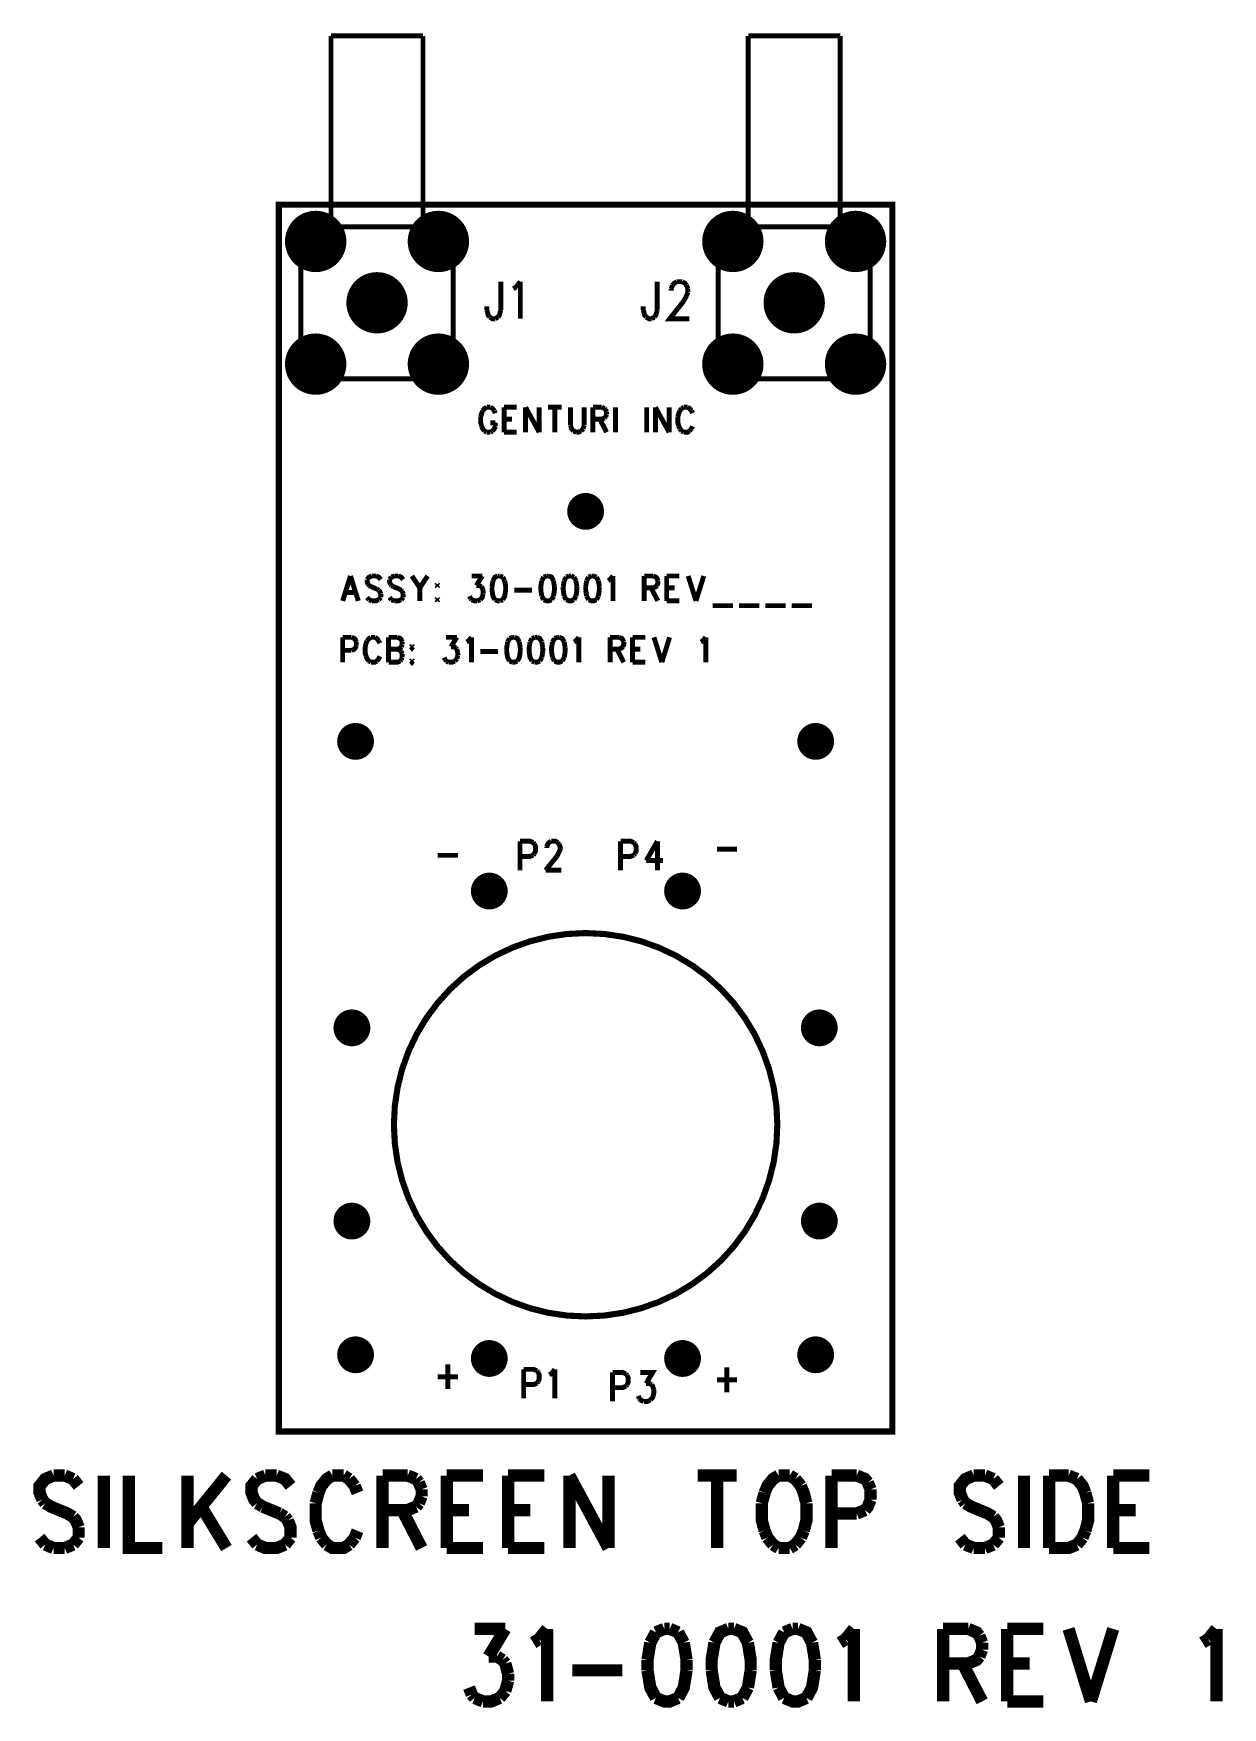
# Model space of a CAD drawing. Extents: x 7.6 to 9.54, y 7.55 to 10.28.
import ezdxf

# ---------------------------------------------------------------- set-up
doc = ezdxf.new("R2010")
doc.units = 0
doc.layers.get('0').update_dxf_attribs({"linetype": 'CONTINUOUS'})
doc.layers.add('ASSEMBLY_PHO', color=7, linetype='CONTINUOUS')

# ---------------------------------------------------------------- blocks, each defined once
blk = doc.blocks.new('ROUND_2')
at = {"const_width": 0.05}
blk.add_lwpolyline([(-0.025, 0, 1), (0.025, 0, 1)], format="xyb", close=True, dxfattribs=at)
blk = doc.blocks.new('ROUND_6')
at = {"const_width": 0.03}
blk.add_lwpolyline([(-0.015, 0, 1), (0.015, 0, 1)], format="xyb", close=True, dxfattribs=at)

msp = doc.modelspace()

# ---------------------------------------------------------------- linework, layer by layer
at = {"layer": 'ASSEMBLY_PHO'}
for points, const_width in [([(8.085, 9.965), (8.085, 10.27503)], 0.008), ([(8.085, 10.27503), (8.235, 10.27503)], 0.008), ([(8.235, 10.27503), (8.235, 9.96401)], 0.008), ([(8.765, 9.965), (8.765, 10.27503)], 0.008), ([(8.765, 10.27503), (8.915, 10.27503)], 0.008), ([(8.915, 10.27503), (8.915, 9.96401)], 0.008), ([(8, 8), (9, 8), (9, 10), (8, 10), (8, 8)], 0.01), ([(8.03598, 9.71598), (8.03598, 9.96401)], 0.008), ([(8.03598, 9.96401), (8.28401, 9.96401)], 0.008), ([(8.28401, 9.96401), (8.28401, 9.71598)], 0.008), ([(8.71598, 9.71598), (8.71598, 9.96401)], 0.008), ([(8.71598, 9.96401), (8.96401, 9.96401)], 0.008), ([(8.96401, 9.96401), (8.96401, 9.71598)], 0.008), ([(8.36172, 9.87437), (8.36172, 9.82837)], 0.008), ([(8.38218, 9.86287), (8.38672, 9.86575)], 0.008), ([(8.38672, 9.86575), (8.39354, 9.87437)], 0.008), ([(8.39354, 9.87437), (8.39354, 9.814)], 0.008), ([(8.61672, 9.87437), (8.61672, 9.82837)], 0.008), ([(8.63945, 9.86287), (8.64172, 9.86862)], 0.008), ([(8.63945, 9.86), (8.63945, 9.86287)], 0.008), ([(8.64172, 9.86862), (8.644, 9.8715), (8.64854, 9.87437)], 0.008), ([(8.64854, 9.87437), (8.65763, 9.87437)], 0.008), ([(8.65763, 9.87437), (8.66218, 9.8715), (8.66445, 9.86862)], 0.008), ([(8.66445, 9.85137), (8.6599, 9.84275)], 0.008), ([(8.66445, 9.86862), (8.66672, 9.86287)], 0.008), ([(8.66672, 9.85712), (8.66445, 9.85137)], 0.008), ([(8.66672, 9.86287), (8.66672, 9.85712)], 0.008), ([(8.339, 9.82837), (8.339, 9.83412)], 0.008), ([(8.34354, 9.81687), (8.34127, 9.81975), (8.339, 9.82837)], 0.008), ([(8.36172, 9.82837), (8.35945, 9.81975), (8.35718, 9.81687)], 0.008), ([(8.594, 9.82837), (8.594, 9.83412)], 0.008), ([(8.59854, 9.81687), (8.59627, 9.81975), (8.594, 9.82837)], 0.008), ([(8.61672, 9.82837), (8.61445, 9.81975), (8.61218, 9.81687)], 0.008), ([(8.6599, 9.84275), (8.63718, 9.814), (8.669, 9.814)], 0.008), ([(8.35263, 9.814), (8.34809, 9.814), (8.34354, 9.81687)], 0.008), ([(8.35718, 9.81687), (8.35263, 9.814)], 0.008), ([(8.60763, 9.814), (8.60309, 9.814), (8.59854, 9.81687)], 0.008), ([(8.61218, 9.81687), (8.60763, 9.814)], 0.008), ([(8.28401, 9.71598), (8.03598, 9.71598)], 0.008), ([(8.96401, 9.71598), (8.71598, 9.71598)], 0.008), ([(8.33218, 9.66387), (8.33059, 9.66), (8.329, 9.65418)], 0.008), ([(8.33854, 9.66968), (8.33536, 9.66775), (8.33218, 9.66387)], 0.008), ([(8.3449, 9.66968), (8.33854, 9.66968)], 0.008), ([(8.35127, 9.66387), (8.34809, 9.66775), (8.3449, 9.66968)], 0.008), ([(8.35286, 9.66), (8.35127, 9.66387)], 0.008), ([(8.36718, 9.66968), (8.36718, 9.629)], 0.008), ([(8.36718, 9.66968), (8.38786, 9.66968)], 0.008), ([(8.40218, 9.66968), (8.40218, 9.629)], 0.008), ([(8.40218, 9.66968), (8.42445, 9.629)], 0.008), ([(8.42445, 9.66968), (8.42445, 9.629)], 0.008), ([(8.43877, 9.66968), (8.46104, 9.66968)], 0.008), ([(8.4499, 9.66968), (8.4499, 9.629)], 0.008), ([(8.47536, 9.66968), (8.47536, 9.64062)], 0.008), ([(8.49763, 9.64062), (8.49763, 9.66968)], 0.008), ([(8.51195, 9.66968), (8.51195, 9.629)], 0.008), ([(8.51195, 9.66968), (8.52627, 9.66968)], 0.008), ([(8.52627, 9.66968), (8.53104, 9.66775)], 0.008), ([(8.53104, 9.66775), (8.53263, 9.66581)], 0.008), ([(8.53263, 9.66581), (8.53422, 9.66193)], 0.008), ([(8.53422, 9.65806), (8.53263, 9.65418)], 0.008), ([(8.53422, 9.66193), (8.53422, 9.65806)], 0.008), ([(8.54854, 9.66968), (8.54854, 9.629)], 0.008), ([(8.59945, 9.66968), (8.59945, 9.629)], 0.008), ([(8.61377, 9.66968), (8.61377, 9.629)], 0.008), ([(8.61377, 9.66968), (8.63604, 9.629)], 0.008), ([(8.63604, 9.66968), (8.63604, 9.629)], 0.008), ([(8.65354, 9.66387), (8.65195, 9.66), (8.65036, 9.65418)], 0.008), ([(8.65672, 9.66775), (8.65354, 9.66387)], 0.008), ([(8.6599, 9.66968), (8.65672, 9.66775)], 0.008), ([(8.66627, 9.66968), (8.6599, 9.66968)], 0.008), ([(8.67263, 9.66387), (8.66945, 9.66775), (8.66627, 9.66968)], 0.008), ([(8.67422, 9.66), (8.67263, 9.66387)], 0.008), ([(8.329, 9.65418), (8.329, 9.6445), (8.33059, 9.63868)], 0.008), ([(8.33059, 9.63868), (8.33218, 9.63481), (8.33536, 9.63093)], 0.008), ([(8.33536, 9.63093), (8.33854, 9.629)], 0.008), ([(8.3449, 9.6445), (8.35286, 9.6445)], 0.008), ([(8.3449, 9.629), (8.34809, 9.63093)], 0.008), ([(8.34809, 9.63093), (8.35127, 9.63481), (8.35286, 9.63868)], 0.008), ([(8.35286, 9.63868), (8.35286, 9.6445)], 0.008), ([(8.36718, 9.65031), (8.3799, 9.65031)], 0.008), ([(8.47536, 9.64062), (8.47695, 9.63481), (8.48013, 9.63093)], 0.008), ([(8.48013, 9.63093), (8.4849, 9.629)], 0.008), ([(8.4849, 9.629), (8.48809, 9.629), (8.49286, 9.63093)], 0.008), ([(8.49286, 9.63093), (8.49604, 9.63481)], 0.008), ([(8.49604, 9.63481), (8.49763, 9.64062)], 0.008), ([(8.53104, 9.65225), (8.52627, 9.65031), (8.51195, 9.65031)], 0.008), ([(8.52309, 9.65031), (8.53422, 9.629)], 0.008), ([(8.53263, 9.65418), (8.53104, 9.65225)], 0.008), ([(8.65036, 9.65418), (8.65036, 9.6445), (8.65195, 9.63868)], 0.008), ([(8.65195, 9.63868), (8.65354, 9.63481)], 0.008), ([(8.65354, 9.63481), (8.65672, 9.63093)], 0.008), ([(8.65672, 9.63093), (8.6599, 9.629)], 0.008), ([(8.6599, 9.629), (8.66627, 9.629), (8.66945, 9.63093)], 0.008), ([(8.66945, 9.63093), (8.67263, 9.63481)], 0.008), ([(8.67263, 9.63481), (8.67422, 9.63868)], 0.008), ([(8.33854, 9.629), (8.3449, 9.629)], 0.008), ([(8.36718, 9.629), (8.38786, 9.629)], 0.008), ([(8.11672, 9.39468), (8.104, 9.354)], 0.008), ([(8.11672, 9.39468), (8.12945, 9.354)], 0.008), ([(8.15172, 9.39468), (8.14695, 9.39275), (8.14377, 9.38887)], 0.008), ([(8.14377, 9.38887), (8.14377, 9.385), (8.14536, 9.38112)], 0.008), ([(8.15809, 9.39468), (8.15172, 9.39468)], 0.008), ([(8.16604, 9.38887), (8.16286, 9.39275), (8.15809, 9.39468)], 0.008), ([(8.18354, 9.39275), (8.18036, 9.38887)], 0.008), ([(8.18036, 9.38887), (8.18036, 9.385), (8.18195, 9.38112)], 0.008), ([(8.18831, 9.39468), (8.18354, 9.39275)], 0.008), ([(8.19468, 9.39468), (8.18831, 9.39468)], 0.008), ([(8.20263, 9.38887), (8.19945, 9.39275), (8.19468, 9.39468)], 0.008), ([(8.21695, 9.39468), (8.22968, 9.37531), (8.22968, 9.354)], 0.008), ([(8.2424, 9.39468), (8.22968, 9.37531)], 0.008), ([(8.314, 9.39468), (8.3315, 9.39468)], 0.008), ([(8.3315, 9.39468), (8.32195, 9.37918)], 0.008), ([(8.349, 9.38693), (8.3474, 9.37725)], 0.008), ([(8.35695, 9.39468), (8.35218, 9.39275), (8.349, 9.38693)], 0.008), ([(8.36013, 9.39468), (8.35695, 9.39468)], 0.008), ([(8.3649, 9.39275), (8.36013, 9.39468)], 0.008), ([(8.36809, 9.38693), (8.3649, 9.39275)], 0.008), ([(8.36968, 9.37143), (8.36968, 9.37725), (8.36809, 9.38693)], 0.008), ([(8.42854, 9.38693), (8.42695, 9.37725), (8.42695, 9.37143)], 0.008), ([(8.43172, 9.39275), (8.42854, 9.38693)], 0.008), ([(8.4365, 9.39468), (8.43172, 9.39275)], 0.008), ([(8.43968, 9.39468), (8.4365, 9.39468)], 0.008), ([(8.44763, 9.38693), (8.44445, 9.39275), (8.43968, 9.39468)], 0.008), ([(8.44922, 9.37725), (8.44763, 9.38693)], 0.008), ([(8.46513, 9.38693), (8.46354, 9.37725)], 0.008), ([(8.46831, 9.39275), (8.46513, 9.38693)], 0.008), ([(8.47309, 9.39468), (8.46831, 9.39275)], 0.008), ([(8.47627, 9.39468), (8.47309, 9.39468)], 0.008), ([(8.48104, 9.39275), (8.47627, 9.39468)], 0.008), ([(8.48422, 9.38693), (8.48104, 9.39275)], 0.008), ([(8.48581, 9.37725), (8.48422, 9.38693)], 0.008), ([(8.50172, 9.38693), (8.50013, 9.37725)], 0.008), ([(8.5049, 9.39275), (8.50172, 9.38693)], 0.008), ([(8.50968, 9.39468), (8.5049, 9.39275)], 0.008), ([(8.51286, 9.39468), (8.50968, 9.39468)], 0.008), ([(8.51763, 9.39275), (8.51286, 9.39468)], 0.008), ([(8.52081, 9.38693), (8.51763, 9.39275)], 0.008), ([(8.5224, 9.37725), (8.52081, 9.38693)], 0.008), ([(8.53672, 9.38693), (8.5399, 9.38887)], 0.008), ([(8.5399, 9.38887), (8.54468, 9.39468)], 0.008), ([(8.54468, 9.39468), (8.54468, 9.354)], 0.008), ([(8.59559, 9.39468), (8.59559, 9.354)], 0.008), ([(8.59559, 9.39468), (8.6099, 9.39468)], 0.008), ([(8.6099, 9.39468), (8.61468, 9.39275), (8.61627, 9.39081), (8.61786, 9.38693)], 0.008), ([(8.61786, 9.38693), (8.61786, 9.38306), (8.61627, 9.37918)], 0.008), ([(8.63218, 9.39468), (8.63218, 9.354)], 0.008), ([(8.63218, 9.39468), (8.65286, 9.39468)], 0.008), ([(8.66718, 9.39468), (8.6799, 9.354)], 0.008), ([(8.69263, 9.39468), (8.6799, 9.354)], 0.008), ([(8.10877, 9.36756), (8.12468, 9.36756)], 0.008), ([(8.14695, 9.35593), (8.14377, 9.35981)], 0.008), ([(8.14536, 9.38112), (8.14695, 9.37918)], 0.008), ([(8.14695, 9.37918), (8.15013, 9.37725)], 0.008), ([(8.15013, 9.37725), (8.15968, 9.37337)], 0.008), ([(8.15968, 9.37337), (8.16286, 9.37143)], 0.008), ([(8.16286, 9.37143), (8.16445, 9.3695), (8.16604, 9.36562)], 0.008), ([(8.16604, 9.35981), (8.16286, 9.35593)], 0.008), ([(8.16604, 9.36562), (8.16604, 9.35981)], 0.008), ([(8.18354, 9.35593), (8.18036, 9.35981)], 0.008), ([(8.18195, 9.38112), (8.18354, 9.37918)], 0.008), ([(8.18354, 9.37918), (8.18672, 9.37725)], 0.008), ([(8.18672, 9.37725), (8.19627, 9.37337)], 0.008), ([(8.19627, 9.37337), (8.19945, 9.37143)], 0.008), ([(8.19945, 9.37143), (8.20104, 9.3695)], 0.008), ([(8.20263, 9.35981), (8.19945, 9.35593)], 0.008), ([(8.20104, 9.3695), (8.20263, 9.36562)], 0.008), ([(8.20263, 9.36562), (8.20263, 9.35981)], 0.008), ([(8.25831, 9.38112), (8.25672, 9.37918)], 0.008), ([(8.25672, 9.37918), (8.25831, 9.37725)], 0.008), ([(8.25831, 9.35787), (8.25672, 9.35593)], 0.008), ([(8.2599, 9.37918), (8.25831, 9.38112)], 0.008), ([(8.25831, 9.37725), (8.2599, 9.37918)], 0.008), ([(8.2599, 9.35593), (8.25831, 9.35787)], 0.008), ([(8.3124, 9.35787), (8.31081, 9.36175)], 0.008), ([(8.314, 9.35593), (8.3124, 9.35787)], 0.008), ([(8.32195, 9.37918), (8.32672, 9.37918)], 0.008), ([(8.32672, 9.37918), (8.3299, 9.37725)], 0.008), ([(8.33309, 9.36562), (8.3315, 9.35981), (8.32831, 9.35593)], 0.008), ([(8.3299, 9.37725), (8.3315, 9.37531), (8.33309, 9.3695), (8.33309, 9.36562)], 0.008), ([(8.3474, 9.37725), (8.3474, 9.37143)], 0.008), ([(8.3474, 9.37143), (8.349, 9.36175), (8.35218, 9.35593)], 0.008), ([(8.3649, 9.35593), (8.36809, 9.36175), (8.36968, 9.37143)], 0.008), ([(8.384, 9.37143), (8.41263, 9.37143)], 0.008), ([(8.42695, 9.37143), (8.42854, 9.36175)], 0.008), ([(8.42854, 9.36175), (8.43172, 9.35593)], 0.008), ([(8.44445, 9.35593), (8.44763, 9.36175)], 0.008), ([(8.44763, 9.36175), (8.44922, 9.37143)], 0.008), ([(8.44922, 9.37143), (8.44922, 9.37725)], 0.008), ([(8.46354, 9.37725), (8.46354, 9.37143)], 0.008), ([(8.46354, 9.37143), (8.46513, 9.36175)], 0.008), ([(8.46513, 9.36175), (8.46831, 9.35593)], 0.008), ([(8.48104, 9.35593), (8.48422, 9.36175)], 0.008), ([(8.48422, 9.36175), (8.48581, 9.37143)], 0.008), ([(8.48581, 9.37143), (8.48581, 9.37725)], 0.008), ([(8.50013, 9.37725), (8.50013, 9.37143)], 0.008), ([(8.50013, 9.37143), (8.50172, 9.36175)], 0.008), ([(8.50172, 9.36175), (8.5049, 9.35593)], 0.008), ([(8.51763, 9.35593), (8.52081, 9.36175)], 0.008), ([(8.52081, 9.36175), (8.5224, 9.37143)], 0.008), ([(8.5224, 9.37143), (8.5224, 9.37725)], 0.008), ([(8.6099, 9.37531), (8.59559, 9.37531)], 0.008), ([(8.60672, 9.37531), (8.61786, 9.354)], 0.008), ([(8.61627, 9.37918), (8.61468, 9.37725), (8.6099, 9.37531)], 0.008), ([(8.63218, 9.37531), (8.6449, 9.37531)], 0.008), ([(8.15172, 9.354), (8.14695, 9.35593)], 0.008), ([(8.16286, 9.35593), (8.15809, 9.354), (8.15172, 9.354)], 0.008), ([(8.18831, 9.354), (8.18354, 9.35593)], 0.008), ([(8.19945, 9.35593), (8.19468, 9.354), (8.18831, 9.354)], 0.008), ([(8.25672, 9.35593), (8.25831, 9.354)], 0.008), ([(8.25831, 9.354), (8.2599, 9.35593)], 0.008), ([(8.32354, 9.354), (8.31877, 9.354), (8.314, 9.35593)], 0.008), ([(8.32831, 9.35593), (8.32354, 9.354)], 0.008), ([(8.35218, 9.35593), (8.35695, 9.354), (8.36013, 9.354)], 0.008), ([(8.36013, 9.354), (8.3649, 9.35593)], 0.008), ([(8.43172, 9.35593), (8.4365, 9.354), (8.43968, 9.354), (8.44445, 9.35593)], 0.008), ([(8.46831, 9.35593), (8.47309, 9.354), (8.47627, 9.354), (8.48104, 9.35593)], 0.008), ([(8.5049, 9.35593), (8.50968, 9.354), (8.51286, 9.354), (8.51763, 9.35593)], 0.008), ([(8.63218, 9.354), (8.65286, 9.354)], 0.008), ([(8.70695, 9.34625), (8.74036, 9.34625)], 0.008), ([(8.7499, 9.34625), (8.78331, 9.34625)], 0.008), ([(8.79286, 9.34625), (8.82627, 9.34625)], 0.008), ([(8.83581, 9.34625), (8.86922, 9.34625)], 0.008), ([(8.104, 9.29468), (8.104, 9.254)], 0.008), ([(8.104, 9.29468), (8.11831, 9.29468)], 0.008), ([(8.11831, 9.29468), (8.12309, 9.29275), (8.12468, 9.29081), (8.12627, 9.28693)], 0.008), ([(8.12627, 9.28112), (8.12468, 9.27725), (8.12309, 9.27531), (8.11831, 9.27337)], 0.008), ([(8.12627, 9.28693), (8.12627, 9.28112)], 0.008), ([(8.14377, 9.28887), (8.14218, 9.285), (8.14059, 9.27918)], 0.008), ([(8.14059, 9.27918), (8.14059, 9.2695), (8.14218, 9.26368)], 0.008), ([(8.15013, 9.29468), (8.14695, 9.29275), (8.14377, 9.28887)], 0.008), ([(8.1565, 9.29468), (8.15013, 9.29468)], 0.008), ([(8.16286, 9.28887), (8.15968, 9.29275), (8.1565, 9.29468)], 0.008), ([(8.16445, 9.285), (8.16286, 9.28887)], 0.008), ([(8.17877, 9.29468), (8.17877, 9.254)], 0.008), ([(8.17877, 9.29468), (8.19309, 9.29468)], 0.008), ([(8.17877, 9.27531), (8.19309, 9.27531), (8.19786, 9.27337)], 0.008), ([(8.19309, 9.29468), (8.19786, 9.29275), (8.19945, 9.29081), (8.20104, 9.28693)], 0.008), ([(8.19945, 9.27918), (8.19786, 9.27725), (8.19309, 9.27531)], 0.008), ([(8.20104, 9.28306), (8.19945, 9.27918)], 0.008), ([(8.20104, 9.28693), (8.20104, 9.28306)], 0.008), ([(8.21695, 9.28112), (8.21536, 9.27918)], 0.008), ([(8.21536, 9.27918), (8.21695, 9.27725), (8.21854, 9.27918)], 0.008), ([(8.21854, 9.27918), (8.21695, 9.28112)], 0.008), ([(8.27263, 9.29468), (8.29013, 9.29468)], 0.008), ([(8.29013, 9.29468), (8.28059, 9.27918)], 0.008), ([(8.28059, 9.27918), (8.28536, 9.27918)], 0.008), ([(8.28536, 9.27918), (8.28854, 9.27725)], 0.008), ([(8.28854, 9.27725), (8.29013, 9.27531)], 0.008), ([(8.29013, 9.27531), (8.29172, 9.2695)], 0.008), ([(8.30604, 9.28693), (8.30922, 9.28887)], 0.008), ([(8.30922, 9.28887), (8.314, 9.29468)], 0.008), ([(8.314, 9.29468), (8.314, 9.254)], 0.008), ([(8.37286, 9.28693), (8.37127, 9.27725), (8.37127, 9.27143)], 0.008), ([(8.37604, 9.29275), (8.37286, 9.28693)], 0.008), ([(8.38081, 9.29468), (8.37604, 9.29275)], 0.008), ([(8.384, 9.29468), (8.38081, 9.29468)], 0.008), ([(8.39195, 9.28693), (8.38877, 9.29275), (8.384, 9.29468)], 0.008), ([(8.39354, 9.27725), (8.39195, 9.28693)], 0.008), ([(8.39354, 9.27143), (8.39354, 9.27725)], 0.008), ([(8.40945, 9.28693), (8.40786, 9.27725), (8.40786, 9.27143)], 0.008), ([(8.41263, 9.29275), (8.40945, 9.28693)], 0.008), ([(8.4174, 9.29468), (8.41263, 9.29275)], 0.008), ([(8.42059, 9.29468), (8.4174, 9.29468)], 0.008), ([(8.42854, 9.28693), (8.42536, 9.29275), (8.42059, 9.29468)], 0.008), ([(8.43013, 9.27725), (8.42854, 9.28693)], 0.008), ([(8.43013, 9.27143), (8.43013, 9.27725)], 0.008), ([(8.44604, 9.28693), (8.44445, 9.27725), (8.44445, 9.27143)], 0.008), ([(8.44922, 9.29275), (8.44604, 9.28693)], 0.008), ([(8.454, 9.29468), (8.44922, 9.29275)], 0.008), ([(8.45718, 9.29468), (8.454, 9.29468)], 0.008), ([(8.46513, 9.28693), (8.46195, 9.29275), (8.45718, 9.29468)], 0.008), ([(8.46672, 9.27725), (8.46513, 9.28693)], 0.008), ([(8.46672, 9.27143), (8.46672, 9.27725)], 0.008), ([(8.48104, 9.28693), (8.48422, 9.28887)], 0.008), ([(8.48422, 9.28887), (8.489, 9.29468)], 0.008), ([(8.489, 9.29468), (8.489, 9.254)], 0.008), ([(8.5399, 9.29468), (8.5399, 9.254)], 0.008), ([(8.5399, 9.29468), (8.55422, 9.29468)], 0.008), ([(8.55422, 9.27531), (8.5399, 9.27531)], 0.008), ([(8.55104, 9.27531), (8.56218, 9.254)], 0.008), ([(8.55422, 9.29468), (8.559, 9.29275), (8.56059, 9.29081), (8.56218, 9.28693)], 0.008), ([(8.56059, 9.27918), (8.559, 9.27725), (8.55422, 9.27531)], 0.008), ([(8.56218, 9.28693), (8.56218, 9.28306), (8.56059, 9.27918)], 0.008), ([(8.5765, 9.29468), (8.5765, 9.254)], 0.008), ([(8.5765, 9.29468), (8.59718, 9.29468)], 0.008), ([(8.5765, 9.27531), (8.58922, 9.27531)], 0.008), ([(8.6115, 9.29468), (8.62422, 9.254)], 0.008), ([(8.63695, 9.29468), (8.62422, 9.254)], 0.008), ([(8.68786, 9.28693), (8.69104, 9.28887)], 0.008), ([(8.69104, 9.28887), (8.69581, 9.29468)], 0.008), ([(8.69581, 9.29468), (8.69581, 9.254)], 0.008), ([(8.11831, 9.27337), (8.104, 9.27337)], 0.008), ([(8.14218, 9.26368), (8.14377, 9.25981), (8.14695, 9.25593)], 0.008), ([(8.14695, 9.25593), (8.15013, 9.254)], 0.008), ([(8.15013, 9.254), (8.1565, 9.254), (8.15968, 9.25593)], 0.008), ([(8.15968, 9.25593), (8.16286, 9.25981), (8.16445, 9.26368)], 0.008), ([(8.19786, 9.25593), (8.19309, 9.254), (8.17877, 9.254)], 0.008), ([(8.19786, 9.27337), (8.19945, 9.27143)], 0.008), ([(8.19945, 9.25787), (8.19786, 9.25593)], 0.008), ([(8.19945, 9.27143), (8.20104, 9.26756)], 0.008), ([(8.20104, 9.26175), (8.19945, 9.25787)], 0.008), ([(8.20104, 9.26756), (8.20104, 9.26175)], 0.008), ([(8.21695, 9.25787), (8.21536, 9.25593)], 0.008), ([(8.21536, 9.25593), (8.21695, 9.254), (8.21854, 9.25593)], 0.008), ([(8.21854, 9.25593), (8.21695, 9.25787)], 0.008), ([(8.27104, 9.25787), (8.26945, 9.26175)], 0.008), ([(8.27263, 9.25593), (8.27104, 9.25787)], 0.008), ([(8.2774, 9.254), (8.27263, 9.25593)], 0.008), ([(8.28695, 9.25593), (8.28218, 9.254), (8.2774, 9.254)], 0.008), ([(8.29013, 9.25981), (8.28695, 9.25593)], 0.008), ([(8.29172, 9.26562), (8.29013, 9.25981)], 0.008), ([(8.29172, 9.2695), (8.29172, 9.26562)], 0.008), ([(8.32831, 9.27143), (8.35695, 9.27143)], 0.008), ([(8.37127, 9.27143), (8.37286, 9.26175), (8.37604, 9.25593)], 0.008), ([(8.37604, 9.25593), (8.38081, 9.254)], 0.008), ([(8.38081, 9.254), (8.384, 9.254), (8.38877, 9.25593)], 0.008), ([(8.38877, 9.25593), (8.39195, 9.26175), (8.39354, 9.27143)], 0.008), ([(8.40786, 9.27143), (8.40945, 9.26175), (8.41263, 9.25593)], 0.008), ([(8.41263, 9.25593), (8.4174, 9.254)], 0.008), ([(8.4174, 9.254), (8.42059, 9.254), (8.42536, 9.25593)], 0.008), ([(8.42536, 9.25593), (8.42854, 9.26175)], 0.008), ([(8.42854, 9.26175), (8.43013, 9.27143)], 0.008), ([(8.44445, 9.27143), (8.44604, 9.26175)], 0.008), ([(8.44604, 9.26175), (8.44922, 9.25593)], 0.008), ([(8.44922, 9.25593), (8.454, 9.254), (8.45718, 9.254), (8.46195, 9.25593)], 0.008), ([(8.46195, 9.25593), (8.46513, 9.26175)], 0.008), ([(8.46513, 9.26175), (8.46672, 9.27143)], 0.008), ([(8.5765, 9.254), (8.59718, 9.254)], 0.008), ([(8.393, 8.96225), (8.393, 8.915)], 0.008), ([(8.393, 8.96225), (8.40936, 8.96225), (8.41481, 8.96)], 0.008), ([(8.41481, 8.96), (8.41663, 8.95775)], 0.008), ([(8.41663, 8.95775), (8.41845, 8.95325), (8.41845, 8.9465), (8.41663, 8.942)], 0.008), ([(8.43663, 8.95325), (8.43845, 8.95775), (8.44027, 8.96), (8.4439, 8.96225)], 0.008), ([(8.43663, 8.951), (8.43663, 8.95325)], 0.008), ([(8.4439, 8.96225), (8.45118, 8.96225), (8.45481, 8.96)], 0.008), ([(8.45481, 8.96), (8.45663, 8.95775)], 0.008), ([(8.45663, 8.95775), (8.45845, 8.95325), (8.45845, 8.94875), (8.45663, 8.94425)], 0.008), ([(8.557, 8.96225), (8.557, 8.915)], 0.008), ([(8.557, 8.96225), (8.57336, 8.96225), (8.57881, 8.96)], 0.008), ([(8.57881, 8.96), (8.58063, 8.95775)], 0.008), ([(8.58063, 8.95775), (8.58245, 8.95325), (8.58245, 8.9465), (8.58063, 8.942)], 0.008), ([(8.617, 8.96225), (8.59881, 8.93075)], 0.008), ([(8.617, 8.96225), (8.617, 8.915)], 0.008), ([(8.714, 8.94925), (8.74672, 8.94925)], 0.008), ([(8.259, 8.93925), (8.29172, 8.93925)], 0.008), ([(8.41481, 8.93975), (8.40936, 8.9375), (8.393, 8.9375)], 0.008), ([(8.41663, 8.942), (8.41481, 8.93975)], 0.008), ([(8.45663, 8.94425), (8.453, 8.9375), (8.43481, 8.915)], 0.008), ([(8.57881, 8.93975), (8.57336, 8.9375), (8.557, 8.9375)], 0.008), ([(8.58063, 8.942), (8.57881, 8.93975)], 0.008), ([(8.59881, 8.93075), (8.62609, 8.93075)], 0.008), ([(8.43481, 8.915), (8.46027, 8.915)], 0.008), ([(8.27536, 8.1095), (8.27536, 8.069)], 0.008), ([(8.399, 8.10125), (8.399, 8.054)], 0.008), ([(8.399, 8.10125), (8.41536, 8.10125), (8.42081, 8.099)], 0.008), ([(8.44081, 8.09225), (8.44445, 8.0945), (8.4499, 8.10125)], 0.008), ([(8.4499, 8.10125), (8.4499, 8.054)], 0.008), ([(8.73036, 8.1045), (8.73036, 8.064)], 0.008), ([(8.259, 8.08925), (8.29172, 8.08925)], 0.008), ([(8.42081, 8.07875), (8.41536, 8.0765), (8.399, 8.0765)], 0.008), ([(8.42081, 8.099), (8.42263, 8.09675)], 0.008), ([(8.42263, 8.081), (8.42081, 8.07875)], 0.008), ([(8.42263, 8.09675), (8.42445, 8.09225), (8.42445, 8.0855), (8.42263, 8.081)], 0.008), ([(8.544, 8.09625), (8.544, 8.049)], 0.008), ([(8.544, 8.09625), (8.56036, 8.09625), (8.56581, 8.094)], 0.008), ([(8.56581, 8.094), (8.56763, 8.09175)], 0.008), ([(8.56763, 8.076), (8.56581, 8.07375)], 0.008), ([(8.56763, 8.09175), (8.56945, 8.08725), (8.56945, 8.0805), (8.56763, 8.076)], 0.008), ([(8.58945, 8.09625), (8.60945, 8.09625), (8.59854, 8.07825)], 0.008), ([(8.59854, 8.07825), (8.604, 8.07825), (8.60763, 8.076)], 0.008), ([(8.60763, 8.076), (8.60945, 8.07375), (8.61127, 8.067), (8.61127, 8.0625), (8.60945, 8.05575), (8.60581, 8.05125)], 0.008), ([(8.714, 8.08425), (8.74672, 8.08425)], 0.008), ([(8.56581, 8.07375), (8.56036, 8.0715), (8.544, 8.0715)], 0.008), ([(8.58763, 8.0535), (8.58581, 8.058)], 0.008), ([(8.5949, 8.049), (8.58945, 8.05125), (8.58763, 8.0535)], 0.008), ([(8.60581, 8.05125), (8.60036, 8.049), (8.5949, 8.049)], 0.008), ([(7.63272, 7.92812), (7.61909, 7.9225), (7.61, 7.91125), (7.61, 7.9), (7.61454, 7.88875)], 0.02), ([(7.6509, 7.92812), (7.63272, 7.92812)], 0.02), ([(7.66454, 7.9225), (7.6509, 7.92812)], 0.02), ([(7.67363, 7.91125), (7.66454, 7.9225)], 0.02), ([(7.71454, 7.92812), (7.71454, 7.81)], 0.02), ([(7.75545, 7.92812), (7.75545, 7.81), (7.81, 7.81)], 0.02), ([(7.8509, 7.92812), (7.8509, 7.81)], 0.02), ([(7.91454, 7.92812), (7.8509, 7.84937)], 0.02), ([(7.96454, 7.9225), (7.95545, 7.91125), (7.95545, 7.9), (7.96, 7.88875), (7.96454, 7.88312)], 0.02), ([(7.97818, 7.92812), (7.96454, 7.9225)], 0.02), ([(7.99636, 7.92812), (7.97818, 7.92812)], 0.02), ([(8.01909, 7.91125), (8.01, 7.9225), (7.99636, 7.92812)], 0.02), ([(8.08727, 7.92812), (8.07818, 7.9225), (8.06909, 7.91125), (8.06454, 7.9)], 0.02), ([(8.10545, 7.92812), (8.08727, 7.92812)], 0.02), ([(8.11454, 7.9225), (8.10545, 7.92812)], 0.02), ([(8.12363, 7.91125), (8.11454, 7.9225)], 0.02), ([(8.12818, 7.9), (8.12363, 7.91125)], 0.02), ([(8.16909, 7.92812), (8.16909, 7.81)], 0.02), ([(8.16909, 7.92812), (8.21, 7.92812)], 0.02), ([(8.21, 7.92812), (8.22363, 7.9225)], 0.02), ([(8.22363, 7.9225), (8.22818, 7.91687)], 0.02), ([(8.22818, 7.91687), (8.23272, 7.90562)], 0.02), ([(8.23272, 7.90562), (8.23272, 7.89437)], 0.02), ([(8.27363, 7.92812), (8.27363, 7.81)], 0.02), ([(8.27363, 7.92812), (8.33272, 7.92812)], 0.02), ([(8.37363, 7.92812), (8.37363, 7.81)], 0.02), ([(8.37363, 7.92812), (8.43272, 7.92812)], 0.02), ([(8.47363, 7.92812), (8.47363, 7.81)], 0.02), ([(8.47363, 7.92812), (8.53727, 7.81)], 0.02), ([(8.53727, 7.92812), (8.53727, 7.81)], 0.02), ([(8.68272, 7.92812), (8.74636, 7.92812)], 0.02), ([(8.71454, 7.92812), (8.71454, 7.81)], 0.02), ([(8.81454, 7.92812), (8.80545, 7.9225), (8.79636, 7.91125), (8.79181, 7.9)], 0.02), ([(8.83272, 7.92812), (8.81454, 7.92812)], 0.02), ([(8.84181, 7.9225), (8.83272, 7.92812)], 0.02), ([(8.8509, 7.91125), (8.84181, 7.9225)], 0.02), ([(8.86, 7.88312), (8.85545, 7.9), (8.8509, 7.91125)], 0.02), ([(8.9009, 7.92812), (8.9009, 7.81)], 0.02), ([(8.9009, 7.92812), (8.94181, 7.92812)], 0.02), ([(8.94181, 7.92812), (8.95545, 7.9225), (8.96, 7.91687)], 0.02), ([(8.96, 7.91687), (8.96454, 7.90562)], 0.02), ([(8.96454, 7.90562), (8.96454, 7.88875)], 0.02), ([(9.13272, 7.92812), (9.11909, 7.9225), (9.11, 7.91125), (9.11, 7.9), (9.11454, 7.88875)], 0.02), ([(9.1509, 7.92812), (9.13272, 7.92812)], 0.02), ([(9.16454, 7.9225), (9.1509, 7.92812)], 0.02), ([(9.17363, 7.91125), (9.16454, 7.9225)], 0.02), ([(9.21454, 7.92812), (9.21454, 7.81)], 0.02), ([(9.25545, 7.92812), (9.25545, 7.81)], 0.02), ([(9.25545, 7.92812), (9.28727, 7.92812)], 0.02), ([(9.28727, 7.92812), (9.3009, 7.9225)], 0.02), ([(9.3009, 7.9225), (9.31, 7.91125), (9.31454, 7.9)], 0.02), ([(9.36, 7.92812), (9.36, 7.81)], 0.02), ([(9.36, 7.92812), (9.41909, 7.92812)], 0.02), ([(7.61454, 7.88875), (7.61909, 7.88312)], 0.02), ([(7.61909, 7.88312), (7.62818, 7.8775), (7.65545, 7.86625), (7.66454, 7.86062)], 0.02), ([(7.87363, 7.8775), (7.91454, 7.81)], 0.02), ([(7.96454, 7.88312), (7.97363, 7.8775)], 0.02), ([(7.97363, 7.8775), (8.0009, 7.86625)], 0.02), ([(8.06454, 7.9), (8.06, 7.88312)], 0.02), ([(8.06, 7.88312), (8.06, 7.855), (8.06454, 7.83812)], 0.02), ([(8.22363, 7.8775), (8.21, 7.87187)], 0.02), ([(8.22818, 7.88312), (8.22363, 7.8775)], 0.02), ([(8.23272, 7.89437), (8.22818, 7.88312)], 0.02), ([(8.79181, 7.9), (8.78727, 7.88312)], 0.02), ([(8.78727, 7.88312), (8.78727, 7.855), (8.79181, 7.83812)], 0.02), ([(8.85545, 7.83812), (8.86, 7.855), (8.86, 7.88312)], 0.02), ([(8.96454, 7.88875), (8.96, 7.8775), (8.95545, 7.87187)], 0.02), ([(9.11454, 7.88875), (9.11909, 7.88312)], 0.02), ([(9.11909, 7.88312), (9.12818, 7.8775), (9.15545, 7.86625), (9.16454, 7.86062)], 0.02), ([(9.31454, 7.9), (9.31909, 7.88312)], 0.02), ([(9.31909, 7.88312), (9.31909, 7.855), (9.31454, 7.83812)], 0.02), ([(7.66454, 7.86062), (7.66909, 7.855), (7.67363, 7.84375)], 0.02), ([(8.0009, 7.86625), (8.01, 7.86062)], 0.02), ([(8.01, 7.86062), (8.01454, 7.855)], 0.02), ([(8.01454, 7.855), (8.01909, 7.84375), (8.01909, 7.82687)], 0.02), ([(8.21, 7.87187), (8.16909, 7.87187)], 0.02), ([(8.2009, 7.87187), (8.23272, 7.81)], 0.02), ([(8.27363, 7.87187), (8.31, 7.87187)], 0.02), ([(8.37363, 7.87187), (8.41, 7.87187)], 0.02), ([(8.94181, 7.86625), (8.9009, 7.86625)], 0.02), ([(8.95545, 7.87187), (8.94181, 7.86625)], 0.02), ([(9.16454, 7.86062), (9.16909, 7.855), (9.17363, 7.84375)], 0.02), ([(9.36, 7.87187), (9.39636, 7.87187)], 0.02), ([(7.61909, 7.81562), (7.61, 7.82687)], 0.02), ([(7.67363, 7.82687), (7.66454, 7.81562)], 0.02), ([(7.67363, 7.84375), (7.67363, 7.82687)], 0.02), ([(7.96454, 7.81562), (7.95545, 7.82687)], 0.02), ([(8.01909, 7.82687), (8.01, 7.81562)], 0.02), ([(8.06454, 7.83812), (8.06909, 7.82687)], 0.02), ([(8.06909, 7.82687), (8.07818, 7.81562)], 0.02), ([(8.11454, 7.81562), (8.12363, 7.82687)], 0.02), ([(8.12363, 7.82687), (8.12818, 7.83812)], 0.02), ([(8.79181, 7.83812), (8.79636, 7.82687)], 0.02), ([(8.79636, 7.82687), (8.80545, 7.81562)], 0.02), ([(8.84181, 7.81562), (8.8509, 7.82687)], 0.02), ([(8.8509, 7.82687), (8.85545, 7.83812)], 0.02), ([(9.11909, 7.81562), (9.11, 7.82687)], 0.02), ([(9.17363, 7.82687), (9.16454, 7.81562)], 0.02), ([(9.17363, 7.84375), (9.17363, 7.82687)], 0.02), ([(9.31, 7.82687), (9.3009, 7.81562)], 0.02), ([(9.31454, 7.83812), (9.31, 7.82687)], 0.02), ([(7.63272, 7.81), (7.61909, 7.81562)], 0.02), ([(7.6509, 7.81), (7.63272, 7.81)], 0.02), ([(7.66454, 7.81562), (7.6509, 7.81)], 0.02), ([(8.01, 7.81562), (7.99636, 7.81), (7.97818, 7.81), (7.96454, 7.81562)], 0.02), ([(8.07818, 7.81562), (8.08727, 7.81), (8.10545, 7.81), (8.11454, 7.81562)], 0.02), ([(8.27363, 7.81), (8.33272, 7.81)], 0.02), ([(8.37363, 7.81), (8.43272, 7.81)], 0.02), ([(8.80545, 7.81562), (8.81454, 7.81)], 0.02), ([(8.81454, 7.81), (8.83272, 7.81)], 0.02), ([(8.83272, 7.81), (8.84181, 7.81562)], 0.02), ([(9.13272, 7.81), (9.11909, 7.81562)], 0.02), ([(9.1509, 7.81), (9.13272, 7.81)], 0.02), ([(9.16454, 7.81562), (9.1509, 7.81)], 0.02), ([(9.3009, 7.81562), (9.28727, 7.81), (9.25545, 7.81)], 0.02), ([(9.36, 7.81), (9.41909, 7.81)], 0.02), ([(8.31909, 7.67812), (8.36909, 7.67812)], 0.02), ([(8.36909, 7.67812), (8.34181, 7.63312)], 0.02), ([(8.41454, 7.65562), (8.42363, 7.66125)], 0.02), ([(8.42363, 7.66125), (8.43727, 7.67812)], 0.02), ([(8.43727, 7.67812), (8.43727, 7.56)], 0.02), ([(8.61454, 7.6725), (8.60545, 7.65562)], 0.02), ([(8.62818, 7.67812), (8.61454, 7.6725)], 0.02), ([(8.63727, 7.67812), (8.62818, 7.67812)], 0.02), ([(8.6509, 7.6725), (8.63727, 7.67812)], 0.02), ([(8.66, 7.65562), (8.6509, 7.6725)], 0.02), ([(8.73272, 7.67812), (8.71909, 7.6725), (8.71, 7.65562)], 0.02), ([(8.74181, 7.67812), (8.73272, 7.67812)], 0.02), ([(8.76454, 7.65562), (8.75545, 7.6725), (8.74181, 7.67812)], 0.02), ([(8.82363, 7.6725), (8.81454, 7.65562)], 0.02), ([(8.83727, 7.67812), (8.82363, 7.6725)], 0.02), ([(8.84636, 7.67812), (8.83727, 7.67812)], 0.02), ([(8.86909, 7.65562), (8.86, 7.6725), (8.84636, 7.67812)], 0.02), ([(8.91454, 7.65562), (8.92363, 7.66125)], 0.02), ([(8.92363, 7.66125), (8.93727, 7.67812)], 0.02), ([(8.93727, 7.67812), (8.93727, 7.56)], 0.02), ([(9.08272, 7.67812), (9.08272, 7.56)], 0.02), ([(9.08272, 7.67812), (9.12363, 7.67812)], 0.02), ([(9.12363, 7.67812), (9.13727, 7.6725), (9.14181, 7.66687)], 0.02), ([(9.14181, 7.66687), (9.14636, 7.65562)], 0.02), ([(9.18727, 7.67812), (9.18727, 7.56)], 0.02), ([(9.18727, 7.67812), (9.24636, 7.67812)], 0.02), ([(9.28727, 7.67812), (9.32363, 7.56)], 0.02), ([(9.36, 7.67812), (9.32363, 7.56)], 0.02), ([(9.50545, 7.65562), (9.51454, 7.66125)], 0.02), ([(9.51454, 7.66125), (9.52818, 7.67812)], 0.02), ([(9.52818, 7.67812), (9.52818, 7.56)], 0.02), ([(8.34181, 7.63312), (8.35545, 7.63312)], 0.02), ([(8.35545, 7.63312), (8.36454, 7.6275)], 0.02), ([(8.60545, 7.65562), (8.6009, 7.6275)], 0.02), ([(8.66454, 7.6275), (8.66, 7.65562)], 0.02), ([(8.71, 7.65562), (8.70545, 7.6275), (8.70545, 7.61062)], 0.02), ([(8.76909, 7.61062), (8.76909, 7.6275), (8.76454, 7.65562)], 0.02), ([(8.81454, 7.65562), (8.81, 7.6275), (8.81, 7.61062)], 0.02), ([(8.87363, 7.6275), (8.86909, 7.65562)], 0.02), ([(9.14181, 7.63312), (9.13727, 7.6275), (9.12363, 7.62187)], 0.02), ([(9.14636, 7.64437), (9.14181, 7.63312)], 0.02), ([(9.14636, 7.65562), (9.14636, 7.64437)], 0.02), ([(8.36454, 7.6275), (8.36909, 7.62187)], 0.02), ([(8.36909, 7.62187), (8.37363, 7.605)], 0.02), ([(8.37363, 7.605), (8.37363, 7.59375)], 0.02), ([(8.47818, 7.61062), (8.56, 7.61062)], 0.02), ([(8.6009, 7.6275), (8.6009, 7.61062)], 0.02), ([(8.6009, 7.61062), (8.60545, 7.5825), (8.61454, 7.56562)], 0.02), ([(8.6509, 7.56562), (8.66, 7.5825), (8.66454, 7.61062)], 0.02), ([(8.66454, 7.61062), (8.66454, 7.6275)], 0.02), ([(8.70545, 7.61062), (8.71, 7.5825), (8.71909, 7.56562)], 0.02), ([(8.76454, 7.5825), (8.76909, 7.61062)], 0.02), ([(8.81, 7.61062), (8.81454, 7.5825)], 0.02), ([(8.86, 7.56562), (8.86909, 7.5825), (8.87363, 7.61062)], 0.02), ([(8.87363, 7.61062), (8.87363, 7.6275)], 0.02), ([(9.12363, 7.62187), (9.08272, 7.62187)], 0.02), ([(9.11454, 7.62187), (9.14636, 7.56)], 0.02), ([(9.18727, 7.62187), (9.22363, 7.62187)], 0.02), ([(8.31454, 7.57125), (8.31, 7.5825)], 0.02), ([(8.36909, 7.57687), (8.36, 7.56562)], 0.02), ([(8.37363, 7.59375), (8.36909, 7.57687)], 0.02), ([(8.75545, 7.56562), (8.76454, 7.5825)], 0.02), ([(8.81454, 7.5825), (8.82363, 7.56562)], 0.02), ([(8.31909, 7.56562), (8.31454, 7.57125)], 0.02), ([(8.33272, 7.56), (8.31909, 7.56562)], 0.02), ([(8.36, 7.56562), (8.34636, 7.56), (8.33272, 7.56)], 0.02), ([(8.61454, 7.56562), (8.62818, 7.56), (8.63727, 7.56), (8.6509, 7.56562)], 0.02), ([(8.71909, 7.56562), (8.73272, 7.56)], 0.02), ([(8.73272, 7.56), (8.74181, 7.56)], 0.02), ([(8.74181, 7.56), (8.75545, 7.56562)], 0.02), ([(8.82363, 7.56562), (8.83727, 7.56), (8.84636, 7.56), (8.86, 7.56562)], 0.02), ([(9.18727, 7.56), (9.24636, 7.56)], 0.02)]:
    msp.add_lwpolyline(points, dxfattribs=dict(at, const_width=const_width))
at = {"layer": 'ASSEMBLY_PHO', "const_width": 0.01}
msp.add_lwpolyline([(8.1875, 8.5, 1), (8.8125, 8.5, 1)], format="xyb", close=True, dxfattribs=at)

# ---------------------------------------------------------------- block references
at = {"layer": 'ASSEMBLY_PHO'}
for name, p in [('ROUND_2', (8.06, 9.94)), ('ROUND_2', (8.26, 9.94)), ('ROUND_2', (8.74, 9.94)), ('ROUND_2', (8.94, 9.94)), ('ROUND_2', (8.16, 9.84)), ('ROUND_2', (8.84, 9.84)), ('ROUND_2', (8.06, 9.74)), ('ROUND_2', (8.26, 9.74)), ('ROUND_2', (8.74, 9.74)), ('ROUND_2', (8.94, 9.74)), ('ROUND_6', (8.5, 9.5)), ('ROUND_6', (8.125, 9.125)), ('ROUND_6', (8.875, 9.125)), ('ROUND_6', (8.343, 8.881)), ('ROUND_6', (8.658, 8.881)), ('ROUND_6', (8.119, 8.658)), ('ROUND_6', (8.881, 8.658)), ('ROUND_6', (8.119, 8.343)), ('ROUND_6', (8.881, 8.343)), ('ROUND_6', (8.125, 8.125)), ('ROUND_6', (8.343, 8.119)), ('ROUND_6', (8.658, 8.119)), ('ROUND_6', (8.875, 8.125))]:
    msp.add_blockref(name, p, dxfattribs=at)

doc.saveas('drawing.dxf')
